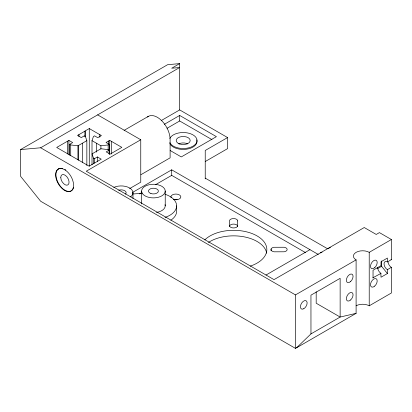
<?xml version="1.0" encoding="UTF-8"?>
<svg xmlns="http://www.w3.org/2000/svg" width="412" height="412" viewBox="0 0 412 412"><rect width="100%" height="100%" fill="white"/><g stroke="black" fill="none" stroke-linecap="round" stroke-linejoin="round"><path stroke-width="0.62" d="M205.227 178.901L205.227 150.478L227.584 137.572L227.584 148.634L205.227 161.54M229.469 226.446L229.602 225.858A4.12 2.379 0 0 1 233.578 224.097A4.12 2.379 0 0 1 237.559 225.858L237.693 226.446M92.005 164.836L92.005 140.652L93.452 136.47L94.539 135.842L97.732 137.685L101.404 135.569L89.27 128.559L85.063 130.985L85.063 136.717M296.619 347.738L310.967 333.9L340.137 317.044L356.102 313.357L356.102 259.89A9.26 5.346 0 0 1 356.128 252.329A9.26 5.346 0 0 1 369.219 252.345L391.4 239.521L379.421 232.605L376.228 234.449L364.244 227.532L274.011 279.63L86.257 171.227L140.76 139.761L140.76 182.166L129.636 188.588M356.102 313.357L295.502 348.387L40.649 201.247L20.6 176.305L20.6 149.571L167.617 64.694L179.683 63.613L179.683 109.916L227.584 137.572M179.683 63.613L171.701 68.222L179.683 67.511L40.649 147.779L20.6 149.571M69.628 155.144L69.628 144.324L72.661 142.573L68.912 140.404L56.696 147.46L89.11 166.17L101.244 159.166L97.412 156.951L94.456 158.656L93.452 158.079L92.005 153.897L100.904 148.763L108.145 149.597L109.149 150.179L109.149 153.995M85.145 136.763L85.145 131.031L77.533 135.43L81.282 137.593L84.321 135.842L85.402 136.47L86.85 140.652L86.85 165.475M69.628 144.324L70.715 144.952L77.956 145.786L86.85 140.652M124.11 130.357L148.299 116.395M109.149 150.179L106.193 151.884L110.107 154.139L121.839 147.367L109.705 140.358L106.033 142.48L109.226 144.324L109.226 153.872M92.005 140.652L100.904 145.786L108.145 144.952L109.226 144.324M161.391 120.474L179.683 109.916M164.316 124.321L179.683 115.448L216.403 136.65L181.28 156.931L170.151 150.504M167.061 128.266L179.683 120.979L211.953 139.611M140.971 174.667L170.105 157.853L170.105 139.416A18.066 10.429 60 0 0 161.592 120.598A18.066 10.429 60 0 0 147.403 117.023M132.401 192.522L171.701 169.832L318.291 254.467M139.596 193.898L141.81 192.62M155.648 184.633L171.701 175.363L305.498 252.613M265.977 275.051L309.958 249.657M40.649 147.779L295.466 294.899L356.102 259.89M377.675 267.326A4.743 2.74 60 0 0 380.827 273.233L381.023 277.224L387.409 273.537L387.409 269.633L386.95 269.366A4.743 2.74 60 0 1 384.056 263.834A4.743 2.74 60 0 1 386.992 261.713L387.409 261.96L391.4 259.653L391.4 239.521M377.341 268.773L381.6 266.317L381.6 260.956M372.845 277.843L381.023 273.331M387.409 269.633L391.4 267.331L390.942 267.064A4.743 2.74 60 0 1 388.073 262.053M356.128 305.797A9.26 5.346 0 0 1 369.219 305.812L391.4 292.989L391.4 267.331M330.434 247.494L327.519 248.735L205.227 178.128M320.335 252.886L322.086 252.139M132.679 194.016L142.058 193.3M97.649 114.871L140.76 139.761M390.983 259.411L391.4 259.653M381.6 266.317L387.409 273.537M310.967 333.9L310.952 295.172L340.137 278.327L340.137 317.044L316.184 303.217L316.184 291.789M295.466 294.899L295.502 348.387M387.409 261.96L387.409 258.051L381.023 261.738L381.023 265.637L373.04 270.246L373.04 277.94M369.219 252.345L369.219 305.812M271.05 249.487L271.044 250.748M179.683 115.448L179.683 120.979M176.614 205.825L176.614 211.356A23.185 13.385 0 0 1 170.856 220.183M171.701 169.832L171.701 175.363M165.227 191.075A11.799 6.813 0 0 1 147.527 196.977A11.799 6.813 0 0 1 147.527 185.173A11.799 6.813 0 0 1 165.227 191.075L165.227 205.825M141.63 191.075L141.63 203.899M132.978 192.734L132.978 198.507M111.302 141.28L111.302 154.011M109.705 140.358L109.705 154.361M108.588 141.007L108.588 144.19M108.145 144.952L108.145 150.04M100.904 145.786L100.904 148.969M99.807 134.647L99.807 137.191M97.412 156.951L97.412 161.406M96.454 143.216L96.454 152.131M94.456 158.656L94.456 163.116M93.452 158.079L93.452 163.806M89.27 128.559L89.27 166.113M82.405 143.216L82.405 162.313M78.97 134.6L78.97 136.506M78.285 145.596L78.285 160.232M77.956 145.786L77.956 159.789M70.715 144.952L70.715 155.772M68.912 140.404L68.912 154.407M67.475 141.234L67.475 153.964M169.832 138.453A13.833 7.988 0 0 1 191.127 133.977A13.833 7.988 0 0 1 191.127 147.063A13.833 7.988 0 0 1 169.832 142.588M196.761 139.879A13.833 7.988 0 0 1 186.337 149.221A13.833 7.988 0 0 1 169.832 143.51M165.021 194.232A23.185 13.385 0 0 1 165.021 217.418M178.695 143.876A6.999 4.043 0 0 1 187.697 143.876M73.594 187.553A12.705 7.334 60 0 1 58.566 183.525A12.705 7.334 60 0 1 62.593 168.498M64.921 169.487A12.705 7.334 60 0 1 65.858 170.084M113.748 187.439A11.799 6.813 0 0 1 129.409 187.857A11.799 6.813 0 0 1 130.537 196.885M171.068 197.667A4.97 2.869 0 0 1 175.867 194.057A4.97 2.869 0 0 1 180.667 197.667A4.97 2.869 0 0 1 173.385 199.408M204.774 239.918A33.264 19.204 0 0 1 257.103 235.937A33.264 19.204 0 0 1 250.213 266.152M208.446 242.472A33.264 19.204 0 0 1 243.667 236.751A33.264 19.204 0 0 1 266.688 253.174M174.58 199.686A4.97 2.869 0 0 1 177.15 199.686M165.047 204.64A11.799 6.813 0 0 1 156.483 212.407M118.692 190.251A4.97 2.869 0 0 1 124.687 190.705A4.97 2.869 0 0 1 125.48 194.17M237.693 220.914L237.477 226.327A4.12 2.379 0 0 1 234.366 227.888L233.295 227.924A4.12 2.379 0 0 1 229.536 226.008L229.602 220.327A4.12 2.379 0 0 1 233.578 218.566A4.12 2.379 0 0 1 237.559 220.327L237.693 220.914M271.122 249.002L271.029 249.615A4.069 2.348 0 0 0 274.201 251.814L284.131 251.789A4.069 2.348 0 0 0 287.149 249.518A4.069 2.348 0 0 0 284.131 247.252L273.882 247.277A4.069 2.348 0 0 0 271.122 249.002M58.246 169.044L56.82 170.367A12.705 7.334 60 0 0 60.111 186.435L62.274 188.722A12.705 7.334 60 0 0 73.274 182.372A12.705 7.334 60 0 0 58.246 169.044M60.77 177.464A5.871 3.389 60 0 0 66.996 185.209A5.871 3.389 60 0 0 66.996 176.908A5.871 3.389 60 0 0 60.77 177.464M179.694 144.02A6.999 4.043 0 0 0 190.195 140.518A6.999 4.043 0 0 0 179.694 137.021A6.999 4.043 0 0 0 179.694 144.02M374.709 286.093A4.743 2.74 -60 0 0 376.213 278.749A4.743 2.74 -60 0 0 370.604 283.724A4.743 2.74 -60 0 0 374.709 286.093M303.809 308.717A4.743 2.74 -60 0 0 306.672 301.229A4.743 2.74 -60 0 0 300.863 304.633A4.743 2.74 -60 0 0 303.809 308.717M350.581 281.566A4.743 2.74 -60 0 0 352.085 274.217A4.743 2.74 -60 0 0 346.477 279.192A4.743 2.74 -60 0 0 350.581 281.566M350.581 300.003A4.743 2.74 -60 0 0 352.085 292.654A4.743 2.74 -60 0 0 346.477 297.629A4.743 2.74 -60 0 0 350.581 300.003M374.709 267.656A4.743 2.74 -60 0 0 376.213 260.312A4.743 2.74 -60 0 0 370.604 265.287A4.743 2.74 -60 0 0 374.709 267.656M150.947 193.558A4.97 2.869 0 0 0 158.393 191.075A4.97 2.869 0 0 0 150.947 188.593A4.97 2.869 0 0 0 150.947 193.558"/></g></svg>
